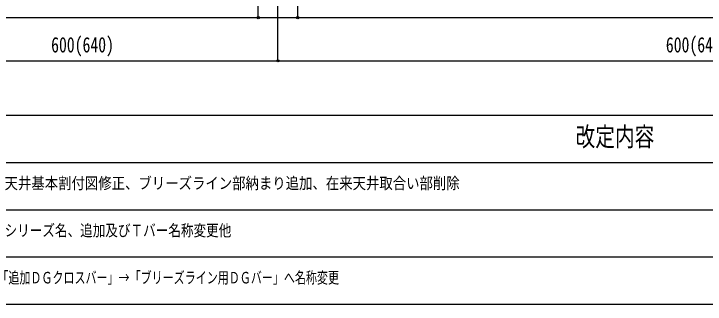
# Model space of a CAD drawing. Units: millimetres on the paper. Extents: x -213 to 192, y -129 to 153.
# Drawn here: x -137.1 to -71.2, y -128.7 to -101 of the extents above; entities that cross this region are included whole.
import ezdxf
from ezdxf.enums import TextEntityAlignment as Align

# ---------------------------------------------------------------- set-up
doc = ezdxf.new("R2010")
doc.units = ezdxf.units.MM
doc.layers.add('0-0_○注記', color=134, linetype='Continuous')
doc.layers.add('0-B_共通図枠', color=134, linetype='Continuous')
doc.styles.add('ＭＳ ゴシック', font='')
doc.styles.get('ＭＳ ゴシック').set_extended_font_data('MS Gothic')

msp = doc.modelspace()

# ---------------------------------------------------------------- linework, layer by layer
at = {"layer": '0-0_○注記'}
for p, q in [((-111.881, -105.521), (-111.881, -96.059)), ((-113.756, -101.398), (-113.756, -97.661)), ((-110.006, -101.398), (-110.006, -97.661)), ((-145.956, -101.398), (-113.668, -101.398)), ((-113.668, -101.398), (-110.093, -101.398)), ((-110.093, -101.398), (-32.391, -101.398)), ((-147.744, -105.521), (-111.881, -105.521)), ((-111.881, -105.521), (-30.603, -105.521)), ((-212.82, -128.701), (192.18, -128.701)), ((-212.82, -128.701), (192.18, -128.701))]:
    msp.add_line(p, q, dxfattribs=at)
for centre in [(-113.756, -101.398), (-110.006, -101.398), (-111.881, -105.521)]:
    msp.add_circle(centre, 0.1, dxfattribs=at)
at = {"layer": '0-B_共通図枠'}
for p, q in [((-212.82, -110.701), (192.18, -110.701)), ((-153.12, -115.201), (-26.92, -115.201)), ((-153.12, -119.701), (-26.92, -119.701)), ((-153.12, -124.201), (-26.92, -124.201)), ((-212.82, -128.701), (189.08, -128.701))]:
    msp.add_line(p, q, dxfattribs=at)

# ---------------------------------------------------------------- texts
at = {"layer": '0-0_○注記', "style": 'ＭＳ ゴシック', "width": 0.75}
for p in [(-133.496, -105.153), (-74.926, -105.153)]:
    msp.add_text('600(640)', height=1.466, dxfattribs=at).set_placement(p, align=Align.BOTTOM_LEFT)
at = {"layer": '0-B_共通図枠', "style": 'ＭＳ ゴシック'}
for s, height, width, p in [('改定内容', 1.833, 0.75, (-83.53, -114.201)), ('天井基本割付図修正、ブリーズライン部納まり追加、在来天井取合い部削除', 1.1, 0.85, (-137.932, -118.055)), ('シリーズ名、追加及びＴバー名称変更他', 1.1, 0.8, (-137.932, -122.555)), ('「追加ＤＧクロスバー」→「ブリーズライン用ＤＧバー」へ名称変更', 1.1, 0.7, (-138.623, -127.055))]:
    msp.add_text(s, height=height, dxfattribs=dict(at, width=width)).set_placement(p, align=Align.BOTTOM_LEFT)

doc.saveas('drawing.dxf')
